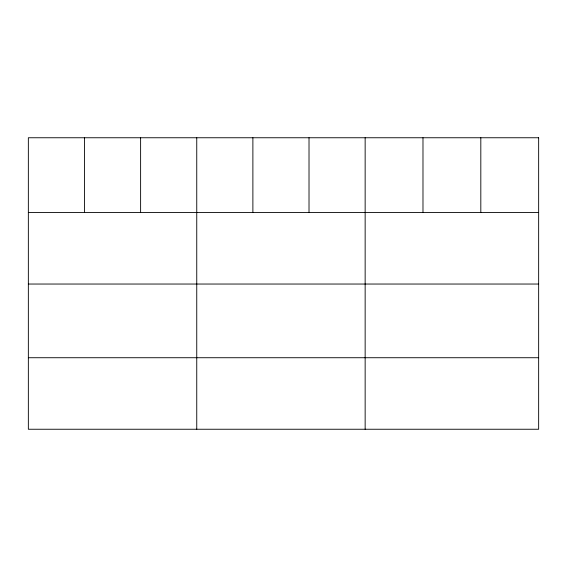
<?xml version="1.0" encoding="UTF-8"?>
<svg xmlns="http://www.w3.org/2000/svg" width="567" height="567" viewBox="0 0 567 567"><rect width="100%" height="100%" fill="white"/><g stroke="black" fill="none" stroke-linecap="round" stroke-linejoin="round"><path stroke-width="0.85" d="M28.35 212.512L538.65 212.512M28.35 284.039L538.65 284.039M28.35 357.727L538.65 357.727M480.816 137.753L480.816 212.512M422.982 137.753L422.982 212.512M365.148 137.753L365.148 429.247M309.015 137.753L309.015 212.512M252.882 137.753L252.882 212.512M196.749 137.753L196.749 429.247M140.616 137.753L140.616 212.512M84.483 137.753L84.483 212.512M538.65 137.753L28.35 137.753L28.35 429.247L538.65 429.247L538.65 137.753"/></g></svg>
